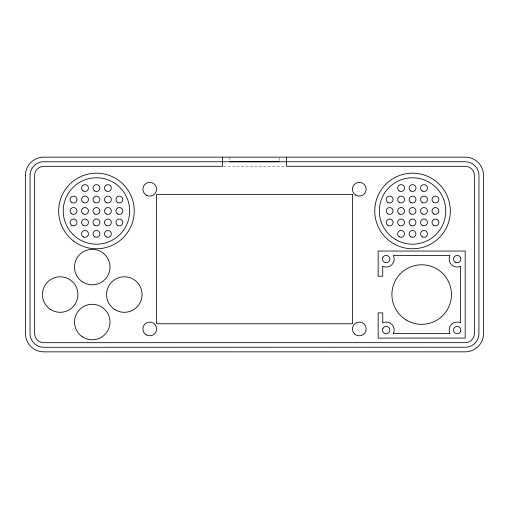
<?xml version="1.0" encoding="UTF-8"?>
<svg xmlns="http://www.w3.org/2000/svg" width="509" height="509" viewBox="0 0 509 509"><rect width="100%" height="100%" fill="white"/><g stroke="black" fill="none" stroke-linecap="round" stroke-linejoin="round"><path stroke-width="0.38" stroke-dasharray="2.54 1.91" d="M223.515 166.316L285.485 166.316M279.123 157.917L279.123 160.971M229.877 157.154L229.877 160.971"/><path stroke-width="0.76" d="M229.877 161.735L279.123 161.735M286.567 157.154L286.567 166.316L465.226 166.316A9.162 9.162 0 0 1 474.388 175.478L474.363 334.235A9.162 9.162 0 0 1 464.52 342.659L43.774 342.684A9.162 9.162 0 0 1 34.612 333.522L34.612 175.478A9.162 9.162 0 0 1 43.774 166.316L222.433 166.316L222.433 157.154M25.45 175.471L25.45 333.522A18.324 18.324 0 0 0 43.774 351.846L465.201 351.846A18.324 18.324 0 0 0 483.525 333.522L483.55 175.478A18.324 18.324 0 0 0 465.226 157.154L43.774 157.154A18.324 18.324 0 0 0 25.45 175.471M30.082 174.332L30.031 333.522A13.743 13.743 0 0 0 43.774 347.265L464.03 347.214A13.743 13.743 0 0 0 478.918 334.718L478.969 175.478A13.743 13.743 0 0 0 465.226 161.735L44.919 161.779A13.743 13.743 0 0 0 30.082 174.332M382.793 257.649L382.692 257.923A3.665 3.665 0 0 0 382.692 260.188L382.793 260.455A3.665 3.665 0 0 0 388.768 261.645A3.665 3.665 0 0 0 387.578 255.664L387.311 255.569A3.665 3.665 0 0 0 385.046 255.569L384.779 255.664A3.665 3.665 0 0 0 382.793 257.649M382.793 328.655L382.692 328.929A3.665 3.665 0 0 0 382.692 331.194L382.793 331.461A3.665 3.665 0 0 0 384.779 333.446L385.046 333.548A3.665 3.665 0 0 0 387.311 333.548L387.578 333.446A3.665 3.665 0 0 0 388.768 327.465A3.665 3.665 0 0 0 382.793 328.655M460.645 331.264L460.537 331.531A3.665 3.665 0 0 1 458.514 333.471L458.24 333.567A3.665 3.665 0 0 1 455.975 333.522L455.708 333.414A3.665 3.665 0 0 1 454.645 327.414A3.665 3.665 0 0 1 460.6 328.731L460.69 328.999A3.665 3.665 0 0 1 460.645 331.264M393.591 333.128L393.419 333.497L449.95 333.497L449.778 333.128A8.017 8.017 0 0 1 460.251 322.655L460.62 322.821L460.62 266.29L460.251 266.462A8.017 8.017 0 0 1 449.778 255.982L449.95 255.62L393.412 255.62L393.584 255.982A8.017 8.017 0 0 1 383.112 266.462L382.743 266.29L382.743 276.234L378.162 276.234L378.162 251.039L465.201 251.039L465.201 338.078L378.162 338.078L378.162 312.882L382.743 312.882L382.743 322.814L383.105 322.649A8.023 8.023 0 0 1 393.591 333.128M352.444 194.374L156.607 194.374L156.607 323.788L352.444 323.788L352.444 194.374M73.614 241.088A37.793 37.793 0 0 0 133.95 215.708A37.793 37.793 0 0 0 81.803 176.146A37.793 37.793 0 0 0 73.614 241.088M73.162 234.655A33.212 33.212 0 0 0 128.605 219.315A33.212 33.212 0 0 0 87.599 178.971A33.212 33.212 0 0 0 73.162 234.655M146.204 334.839A6.872 6.872 0 0 0 156.607 329.049A6.872 6.872 0 0 0 146.388 322.935A6.872 6.872 0 0 0 146.204 334.839M354.544 333.904A6.872 6.872 0 0 0 365.965 330.576A6.872 6.872 0 0 0 357.369 322.343A6.872 6.872 0 0 0 354.544 333.904M395.938 239.745A33.212 33.212 0 0 0 445.757 210.981A33.212 33.212 0 0 0 395.938 182.216A33.212 33.212 0 0 0 395.938 239.745M399.151 190.907A3.436 3.436 0 0 0 404.521 188.343A3.436 3.436 0 0 0 399.622 184.971A3.436 3.436 0 0 0 399.151 190.907M410.604 190.907A3.436 3.436 0 0 0 415.974 188.343A3.436 3.436 0 0 0 411.075 184.971A3.436 3.436 0 0 0 410.604 190.907M422.285 191.053A3.436 3.436 0 0 0 427.439 188.076A3.436 3.436 0 0 0 422.285 185.098A3.436 3.436 0 0 0 422.285 191.053M387.928 202.506A3.436 3.436 0 0 0 393.082 199.528A3.436 3.436 0 0 0 387.928 196.55A3.436 3.436 0 0 0 387.928 202.506M399.151 202.359A3.436 3.436 0 0 0 404.521 199.795A3.436 3.436 0 0 0 399.616 196.423A3.436 3.436 0 0 0 399.151 202.359M410.833 202.506A3.436 3.436 0 0 0 415.987 199.528A3.436 3.436 0 0 0 410.833 196.55A3.436 3.436 0 0 0 410.833 202.506M422.056 202.359A3.436 3.436 0 0 0 427.426 199.795A3.436 3.436 0 0 0 422.521 196.423A3.436 3.436 0 0 0 422.056 202.359M433.509 202.359A3.436 3.436 0 0 0 438.879 199.795A3.436 3.436 0 0 0 433.973 196.423A3.436 3.436 0 0 0 433.509 202.359M387.89 213.933A3.436 3.436 0 0 0 393.075 211.025A3.436 3.436 0 0 0 387.96 207.984A3.436 3.436 0 0 0 387.89 213.933M399.374 213.958A3.436 3.436 0 0 0 404.528 210.981A3.436 3.436 0 0 0 399.374 208.003A3.436 3.436 0 0 0 399.374 213.958M410.827 213.958A3.436 3.436 0 0 0 415.98 210.981A3.436 3.436 0 0 0 410.833 208.003A3.436 3.436 0 0 0 410.827 213.958M422.279 213.958A3.436 3.436 0 0 0 427.433 210.981A3.436 3.436 0 0 0 422.285 208.003A3.436 3.436 0 0 0 422.279 213.958M433.732 213.958A3.436 3.436 0 0 0 438.885 210.981A3.436 3.436 0 0 0 433.732 208.003A3.436 3.436 0 0 0 433.732 213.958M387.922 225.411A3.436 3.436 0 0 0 393.075 222.433A3.436 3.436 0 0 0 387.922 219.455A3.436 3.436 0 0 0 387.922 225.411M399.374 225.411A3.436 3.436 0 0 0 404.528 222.433A3.436 3.436 0 0 0 399.374 219.455A3.436 3.436 0 0 0 399.374 225.411M410.827 225.411A3.436 3.436 0 0 0 415.98 222.433A3.436 3.436 0 0 0 410.827 219.455A3.436 3.436 0 0 0 410.827 225.411M422.279 225.411A3.436 3.436 0 0 0 427.433 222.433A3.436 3.436 0 0 0 422.279 219.455A3.436 3.436 0 0 0 422.279 225.411M433.732 225.411A3.436 3.436 0 0 0 438.885 222.433A3.436 3.436 0 0 0 433.732 219.455A3.436 3.436 0 0 0 433.732 225.411M399.374 236.863A3.436 3.436 0 0 0 404.528 233.886A3.436 3.436 0 0 0 399.374 230.908A3.436 3.436 0 0 0 399.374 236.863M410.827 236.863A3.436 3.436 0 0 0 415.98 233.886A3.436 3.436 0 0 0 410.827 230.908A3.436 3.436 0 0 0 410.827 236.863M422.279 236.863A3.436 3.436 0 0 0 427.433 233.886A3.436 3.436 0 0 0 422.279 230.908A3.436 3.436 0 0 0 422.279 236.863M393.648 243.709A37.793 37.793 0 0 0 450.338 210.981A37.793 37.793 0 0 0 393.648 178.252A37.793 37.793 0 0 0 393.648 243.709M117.439 225.277A3.436 3.436 0 0 0 122.79 222.675A3.436 3.436 0 0 0 117.859 219.341A3.436 3.436 0 0 0 117.439 225.277M105.987 225.277A3.436 3.436 0 0 0 111.337 222.675A3.436 3.436 0 0 0 106.406 219.341A3.436 3.436 0 0 0 105.987 225.277M94.534 225.277A3.436 3.436 0 0 0 99.885 222.675A3.436 3.436 0 0 0 94.954 219.341A3.436 3.436 0 0 0 94.534 225.277M106.165 236.85A3.436 3.436 0 0 0 111.344 233.911A3.436 3.436 0 0 0 106.216 230.895A3.436 3.436 0 0 0 106.165 236.85M94.509 236.717A3.436 3.436 0 0 0 99.879 234.153A3.436 3.436 0 0 0 94.979 230.787A3.436 3.436 0 0 0 94.509 236.717M83.285 236.863A3.436 3.436 0 0 0 88.439 233.886A3.436 3.436 0 0 0 83.285 230.908A3.436 3.436 0 0 0 83.285 236.863M83.082 225.277A3.436 3.436 0 0 0 88.432 222.675A3.436 3.436 0 0 0 83.501 219.341A3.436 3.436 0 0 0 83.082 225.277M71.833 225.411A3.436 3.436 0 0 0 76.986 222.433A3.436 3.436 0 0 0 71.833 219.455A3.436 3.436 0 0 0 71.833 225.411M117.643 213.958A3.436 3.436 0 0 0 122.796 210.981A3.436 3.436 0 0 0 117.643 208.003A3.436 3.436 0 0 0 117.643 213.958M117.439 202.372A3.436 3.436 0 0 0 122.79 199.77A3.436 3.436 0 0 0 117.859 196.436A3.436 3.436 0 0 0 117.439 202.372M105.961 190.907A3.436 3.436 0 0 0 111.331 188.343A3.436 3.436 0 0 0 106.432 184.977A3.436 3.436 0 0 0 105.961 190.907M105.961 202.359A3.436 3.436 0 0 0 111.331 199.795A3.436 3.436 0 0 0 106.432 196.429A3.436 3.436 0 0 0 105.961 202.359M94.738 213.958A3.436 3.436 0 0 0 99.891 210.981A3.436 3.436 0 0 0 94.738 208.003A3.436 3.436 0 0 0 94.738 213.958M106.19 213.958A3.436 3.436 0 0 0 111.344 210.981A3.436 3.436 0 0 0 106.19 208.003A3.436 3.436 0 0 0 106.19 213.958M94.738 202.506A3.436 3.436 0 0 0 99.891 199.528A3.436 3.436 0 0 0 94.738 196.55A3.436 3.436 0 0 0 94.738 202.506M94.534 190.92A3.436 3.436 0 0 0 99.885 188.317A3.436 3.436 0 0 0 94.954 184.983A3.436 3.436 0 0 0 94.534 190.92M83.082 190.92A3.436 3.436 0 0 0 88.432 188.317A3.436 3.436 0 0 0 83.501 184.983A3.436 3.436 0 0 0 83.082 190.92M83.285 202.506A3.436 3.436 0 0 0 88.439 199.528A3.436 3.436 0 0 0 83.285 196.55A3.436 3.436 0 0 0 83.285 202.506M83.082 213.825A3.436 3.436 0 0 0 88.432 211.222A3.436 3.436 0 0 0 83.501 207.888A3.436 3.436 0 0 0 83.082 213.825M71.629 213.825A3.436 3.436 0 0 0 76.98 211.222A3.436 3.436 0 0 0 72.049 207.888A3.436 3.436 0 0 0 71.629 213.825M71.833 202.506A3.436 3.436 0 0 0 76.986 199.528A3.436 3.436 0 0 0 71.833 196.55A3.436 3.436 0 0 0 71.833 202.506M146.299 195.17A6.872 6.872 0 0 0 156.607 189.221A6.872 6.872 0 0 0 146.299 183.272A6.872 6.872 0 0 0 146.299 195.17M355.855 195.17A6.872 6.872 0 0 0 366.162 189.221A6.872 6.872 0 0 0 355.855 183.272A6.872 6.872 0 0 0 355.855 195.17M406.284 320.046A29.776 29.776 0 0 0 451.451 295.15A29.776 29.776 0 0 0 407.308 268.478A29.776 29.776 0 0 0 406.284 320.046M50.626 309.51A17.751 17.751 0 0 0 77.922 295.36A17.751 17.751 0 0 0 52.02 278.798A17.751 17.751 0 0 0 50.626 309.51M115.098 309.726A17.751 17.751 0 0 0 142.068 294.959A17.751 17.751 0 0 0 115.797 278.983A17.751 17.751 0 0 0 115.098 309.726M82.528 281.922A17.751 17.751 0 0 0 109.976 268.071A17.751 17.751 0 0 0 84.259 251.223A17.751 17.751 0 0 0 82.528 281.922M82.261 336.71A17.751 17.751 0 0 0 109.957 323.361A17.751 17.751 0 0 0 84.545 306.049A17.751 17.751 0 0 0 82.261 336.71M455.256 262.167A3.665 3.665 0 0 0 460.849 259.164A3.665 3.665 0 0 0 455.447 255.823A3.665 3.665 0 0 0 455.256 262.167"/></g></svg>
